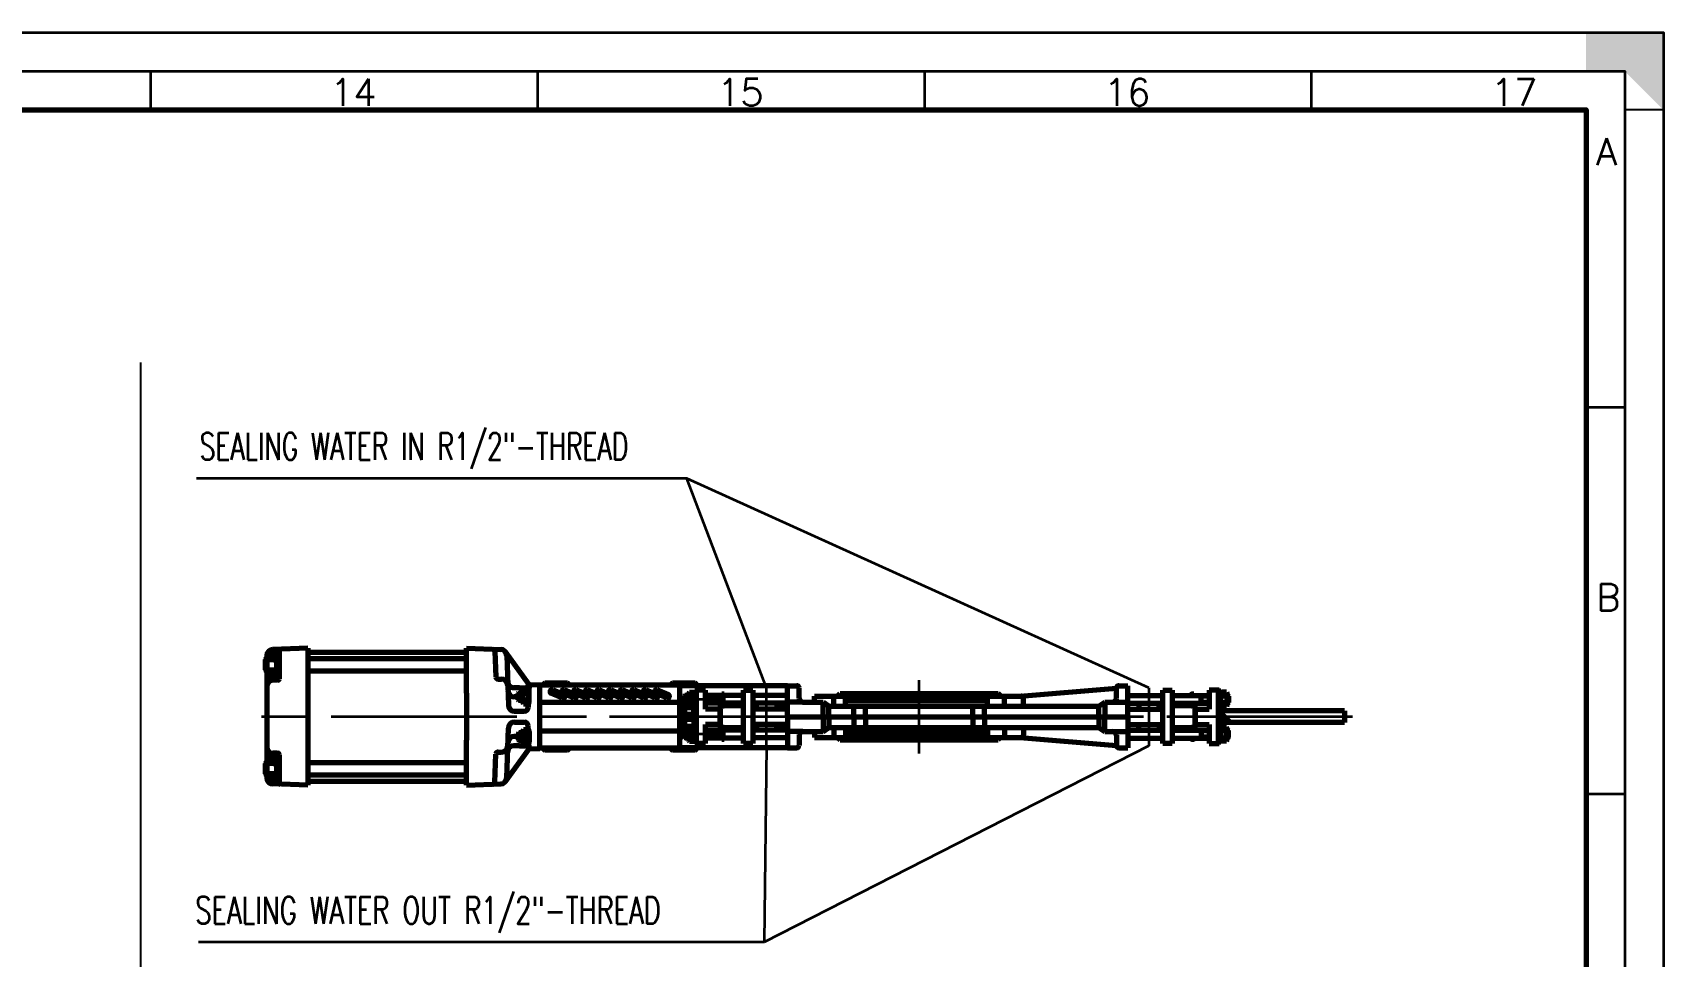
# Model space of a CAD drawing. Extents: x 68 to 8478, y -14 to 5926.
# Drawn here: x 6371 to 8478, y 4732 to 5926 of the extents above; entities that cross this region are included whole.
import ezdxf

# ---------------------------------------------------------------- set-up
doc = ezdxf.new("R2010")
doc.units = 0
doc.header["$LTSCALE"] = 10
doc.linetypes.add('ACAD_ISO08W100', pattern=[36, 24, -3, 6, -3])
doc.layers.add('10', color=3, linetype='CONTINUOUS')
doc.layers.add('AHL-CON-50', color=2, linetype='CONTINUOUS')
for name, color, linetype, lineweight in [('dim', 3, 'CONTINUOUS', 15), ('M_EQUIP_E3', 3, 'CONTINUOUS', 35), ('M_EQUIP_E5', 2, 'CONTINUOUS', 50), ('M_EQUIP_E7', 7, 'CONTINUOUS', 70)]:
    doc.layers.add(name, color=color, linetype=linetype, lineweight=lineweight)
doc.styles.add('S', font='simplex.shx', dxfattribs={"width": 0.8})
doc.styles.add('SIMPLEX', font='simplex')

# ---------------------------------------------------------------- blocks, each defined once
blk = doc.blocks.new('A$C0F477D11')
at = {"layer": '10', "color": 3, "linetype": 'Continuous', "lineweight": 35}
for p, q in [((645.5, 589), (645.5, 584)), ((695.5, 589), (695.5, 584)), ((745.5, 589), (745.5, 584)), ((795.5, 589), (795.5, 584)), ((836, 545.5), (831, 545.5)), ((836, 495.5), (831, 495.5))]:
    blk.add_line(p, q, dxfattribs=at)
at = {"layer": '10', "linetype": 'Continuous'}
blk.add_line((841, 584), (836, 584), dxfattribs=at)
at = {"layer": '10', "color": 3, "linetype": 'Continuous', "lineweight": 35}
for points in [[(841, 0), (0, 0), (0, 594), (841, 594)], [(836, 5), (15, 5), (15, 589), (836, 589)]]:
    blk.add_lwpolyline(points, close=True, dxfattribs=at)
at = {"layer": '10', "color": 7, "linetype": 'Continuous', "lineweight": 70}
blk.add_lwpolyline([(831, 10), (20, 10), (20, 584), (831, 584)], close=True, dxfattribs=at)
at = {"layer": '10', "linetype": 'Continuous'}
for points in [[(841, 594), (831, 594), (836, 589), (831, 589)], [(836, 589), (831, 589), (841, 584), (841, 594)], [(841, 584), (841, 594), (836, 584), (841, 584)], [(836, 584), (841, 584), (836, 589), (836, 584)]]:
    blk.add_solid(points, dxfattribs=at)
at = {"layer": '10', "color": 3, "linetype": 'Continuous', "lineweight": 35, "style": 'S'}
for s, p in [('14', (668.71, 584.51)), ('15', (718.71, 584.51)), ('16', (768.71, 584.51)), ('17', (818.71, 584.51)), ('A', (832.3, 576.83)), ('B', (832.3, 519.21))]:
    blk.add_text(s, height=3.5, dxfattribs=at).set_placement(p)

msp = doc.modelspace()

# ---------------------------------------------------------------- linework, layer by layer
at = {"layer": 'AHL-CON-50', "linetype": 'Continuous'}
msp.add_line((6510, 5500), (6510, 3950), dxfattribs=at)
at = {"layer": 'M_EQUIP_E3', "color": 3, "linetype": 'Continuous', "lineweight": 35}
for p, q in [((7216.2, 5350), (6582.5, 5350)), ((7813.2, 5079.2), (7216.2, 5350)), ((7319.2, 5079.2), (7216.2, 5350)), ((7319.2, 5004.2), (7316.2, 4750)), ((7813.2, 5004.2), (7316.2, 4750)), ((7316.2, 4750), (6584.8, 4750))]:
    msp.add_line(p, q, dxfattribs=at)
at = {"layer": 'M_EQUIP_E3', "linetype": 'ACAD_ISO08W100', "lineweight": 35}
for p, q in [((7319.2, 5004.2), (7319.2, 5079.2)), ((7516.2, 4994.3), (7516.2, 5089.1)), ((7813.2, 5079.2), (7813.2, 5004.2)), ((7266, 5064.2), (7203.9, 5064.2)), ((8076.3, 5041.7), (6648.9, 5041.7)), ((7266, 5019.2), (7203.9, 5019.2))]:
    msp.add_line(p, q, dxfattribs=at)
at = {"layer": 'M_EQUIP_E5', "linetype": 'Continuous', "lineweight": 70}
for p, q in [((6674.8, 5122.8), (6673.2, 5120)), ((6674, 5121.4), (6674.8, 5122.8)), ((6684.6, 5122.8), (6674.8, 5122.8)), ((6674.8, 5122.8), (6684.6, 5122.8)), ((6726.2, 5130.3), (6680.9, 5128.7)), ((6686.2, 5120), (6684.6, 5122.8)), ((6684.6, 5122.8), (6685.4, 5121.4)), ((6689.2, 5127), (6689.2, 5090.9)), ((6726.2, 5130.3), (6726.2, 5082.3)), ((6726.2, 5125.3), (6931.3, 5125.3)), ((6931.3, 5072.3), (6931.3, 5130.3)), ((6931.3, 5130.3), (6975.6, 5128.7)), ((6968.1, 5126.2), (6969.2, 5093.3)), ((7012.1, 5083.3), (6981.8, 5125.4)), ((6672.5, 5116.9), (6671.2, 5115.7)), ((6671.2, 5115.7), (6671.2, 5108.9)), ((6671.2, 5108.9), (6671.2, 5102.2)), ((6671.2, 5102.2), (6672.5, 5100.9)), ((6673.2, 5116.9), (6672.5, 5116.9)), ((6672.5, 5116.9), (6672.5, 5108.9)), ((6672.5, 5108.9), (6672.5, 5116.9)), ((6672.5, 5100.9), (6672.5, 5108.9)), ((6672.5, 5108.9), (6672.5, 5100.9)), ((6672.5, 5100.9), (6673.2, 5100.9)), ((6673.2, 5120.7), (6673.2, 4962.8)), ((6684.6, 5115.9), (6674.8, 5115.9)), ((6674.8, 5115.9), (6684.6, 5115.9)), ((6686.2, 5108.9), (6686.2, 5120)), ((6686.2, 5097.9), (6686.2, 5108.9)), ((6726.2, 5116.9), (6931.3, 5116.9)), ((6726.2, 5100.9), (6931.3, 5100.9)), ((6983.3, 5121), (6985.5, 5056.5)), ((6673.2, 5097.9), (6674.8, 5095.1)), ((6674.8, 5095.1), (6684.6, 5095.1)), ((6687.2, 5088.9), (6681.2, 5088.9)), ((6684.6, 5095.1), (6686.2, 5097.9)), ((6726.2, 5082.3), (6726.2, 5001.3)), ((6972.2, 5090.4), (6976.6, 5090.4)), ((7000, 5079.3), (6992.5, 5079.3)), ((7000, 5079.3), (7007.2, 5079.3)), ((7012.2, 5083.3), (7011.2, 5053.6)), ((7012.1, 5083.3), (7026.2, 5082.8)), ((7026.2, 5000.7), (7026.2, 5082.8)), ((7206.9, 5082.4), (7026.2, 5082.4)), ((7031.2, 5083.5), (7031.2, 5082.5)), ((7061.7, 5085), (7032.7, 5085)), ((7063.2, 5083.5), (7063.2, 5082.5)), ((7196.2, 5083.5), (7196.2, 5082.5)), ((7226.7, 5085), (7197.7, 5085)), ((7206.9, 5001), (7206.9, 5082.4)), ((7256.2, 5081.7), (7206.9, 5081.7)), ((7346.2, 5081.7), (7206.9, 5081.7)), ((7228.2, 5083.5), (7228.2, 5081.8)), ((7346.2, 5041.7), (7346.2, 5081.7)), ((7346.2, 5081.7), (7358.2, 5081.7)), ((7774.2, 5081.7), (7786.2, 5081.7)), ((7786.2, 5041.7), (7786.2, 5081.7)), ((6931.3, 5072.3), (6931.3, 5011.3)), ((6998.2, 5067.3), (6992.9, 5067.3)), ((6998.2, 5071.8), (6999.1, 5072.8)), ((6998.2, 5071.8), (7004.2, 5071.8)), ((6998.2, 5063.7), (6998.2, 5071.8)), ((6998.2, 5063.7), (7004.2, 5063.7)), ((6999.1, 5062.8), (6998.2, 5063.7)), ((7004.2, 5072.8), (6999.1, 5072.8)), ((6999.1, 5072.8), (6999.1, 5062.8)), ((7004.2, 5062.8), (6999.1, 5062.8)), ((7004.2, 5060.8), (7004.2, 5074.7)), ((7011.4, 5077), (7005, 5077)), ((7005, 5072.4), (7011.4, 5072.4)), ((7011.4, 5063.1), (7005, 5063.1)), ((7005, 5058.5), (7011.4, 5058.5)), ((7012.2, 5060.8), (7012.2, 5074.7)), ((7206.9, 5060.2), (7026.2, 5060.2)), ((7055.1, 5065.8), (7040.9, 5071.9)), ((7057.1, 5070.4), (7042.9, 5076.5)), ((7070.1, 5065.8), (7055.9, 5071.9)), ((7072.1, 5070.4), (7057.9, 5076.5)), ((7085.1, 5065.8), (7070.9, 5071.9)), ((7087.1, 5070.4), (7072.9, 5076.5)), ((7100.1, 5065.8), (7085.9, 5071.9)), ((7102.1, 5070.4), (7087.9, 5076.5)), ((7115.1, 5065.8), (7100.9, 5071.9)), ((7117.1, 5070.4), (7102.9, 5076.5)), ((7130.1, 5065.8), (7115.9, 5071.9)), ((7132.1, 5070.4), (7117.9, 5076.5)), ((7145.1, 5065.8), (7130.9, 5071.9)), ((7147.1, 5070.4), (7132.9, 5076.5)), ((7160.1, 5065.8), (7145.9, 5071.9)), ((7162.1, 5070.4), (7147.9, 5076.5)), ((7175.1, 5065.8), (7160.9, 5071.9)), ((7177.1, 5070.4), (7162.9, 5076.5)), ((7190.1, 5065.8), (7175.9, 5071.9)), ((7192.1, 5070.4), (7177.9, 5076.5)), ((7213.7, 5060.7), (7206.9, 5060.7)), ((7212.7, 5060.7), (7206.9, 5060.7)), ((7213.6, 5069.2), (7212.7, 5068.3)), ((7212.7, 5068.3), (7218.6, 5068.3)), ((7212.7, 5068.3), (7212.7, 5060.2)), ((7212.7, 5060.2), (7218.6, 5060.2)), ((7212.7, 5060.2), (7213.6, 5059.2)), ((7213.2, 5060.7), (7213.2, 5022.7)), ((7218.6, 5069.2), (7213.6, 5069.2)), ((7213.6, 5059.2), (7213.6, 5069.2)), ((7218.6, 5059.2), (7213.6, 5059.2)), ((7218.6, 5057.3), (7218.6, 5071.2)), ((7219.4, 5073.5), (7225.8, 5073.5)), ((7225.8, 5068.9), (7219.4, 5068.9)), ((7219.4, 5059.6), (7225.8, 5059.6)), ((7226.6, 5053.2), (7226.6, 5075.2)), ((7226.6, 5075.2), (7228.2, 5075.2)), ((7226.6, 5057.3), (7226.6, 5071.2)), ((7228.2, 5076.2), (7228.2, 5007.2)), ((7240.2, 5076.2), (7228.2, 5076.2)), ((7240.2, 5051.7), (7240.2, 5076.2)), ((7289.2, 5069.2), (7240.2, 5069.2)), ((7240.2, 5068.3), (7245.4, 5068.3)), ((7240.2, 5060.2), (7245.4, 5060.2)), ((7289.2, 5059.2), (7240.2, 5059.2)), ((7245.4, 5059.2), (7245.4, 5069.2)), ((7261.2, 5070.7), (7261.2, 5069.2)), ((7264.2, 5070.7), (7261.2, 5070.7)), ((7261.2, 5059.2), (7261.2, 5055.7)), ((7264.2, 5069.2), (7264.2, 5070.7)), ((7264.2, 5055.7), (7264.2, 5059.2)), ((7264.2, 5058.2), (7289.2, 5058.2)), ((7289.2, 5007.2), (7289.2, 5076.2)), ((7289.2, 5076.2), (7301.2, 5076.2)), ((7301.2, 5076.2), (7301.2, 5007.2)), ((7346.2, 5069.2), (7301.2, 5069.2)), ((7346.2, 5059.2), (7301.2, 5059.2)), ((7346.2, 5059.2), (7301.2, 5059.2)), ((7301.2, 5058.2), (7306, 5058.2)), ((7306, 5051.7), (7306, 5059.2)), ((7332.5, 5059.2), (7332.5, 5051.7)), ((7332.5, 5058.2), (7346.2, 5058.2)), ((7366.2, 5060.7), (7346.2, 5060.7)), ((7361.2, 5065.7), (7361.2, 5078.7)), ((7366.2, 5060.7), (7392.2, 5060.7)), ((7381.1, 5068.4), (7421.3, 5068.4)), ((7381.1, 5060.7), (7381.1, 5068.4)), ((7392.2, 5041.7), (7392.2, 5060.7)), ((7392.2, 5060.7), (7399.7, 5055.4)), ((7405.9, 5055.4), (7405.9, 5068.4)), ((7410.9, 5068.4), (7414.2, 5071.7)), ((7414.2, 5071.7), (7618.4, 5071.7)), ((7421.3, 5055.4), (7421.3, 5068.4)), ((7421.3, 5066.7), (7604.6, 5066.7)), ((7421.3, 5062.6), (7604.6, 5062.6)), ((7604.6, 5055.4), (7604.6, 5068.4)), ((7604.6, 5068.4), (7648.2, 5068.4)), ((7621.7, 5068.4), (7618.4, 5071.7)), ((7626.8, 5055.4), (7626.8, 5068.4)), ((7646.9, 5068.4), (7771.2, 5078.7)), ((7651.2, 5055.4), (7651.2, 5065.4)), ((7748.7, 5055.4), (7756.2, 5060.7)), ((7756.2, 5060.7), (7756.2, 5041.7)), ((7756.2, 5060.7), (7766.2, 5060.7)), ((7766.2, 5060.7), (7786.2, 5060.7)), ((7771.2, 5065.7), (7771.2, 5078.7)), ((7800, 5059.2), (7800, 5051.7)), ((7826.5, 5051.7), (7826.5, 5059.2)), ((7831.2, 5007.2), (7831.2, 5076.2)), ((7831.2, 5076.2), (7843.2, 5076.2)), ((7843.2, 5076.2), (7843.2, 5007.2)), ((6993.5, 5048.8), (7006.2, 5048.8)), ((7206.9, 5053.7), (7225.2, 5053.7)), ((7206.9, 5045), (7225.2, 5045)), ((7206.9, 5044.7), (7228.2, 5044.7)), ((7206.9, 5044.7), (7228.6, 5044.7)), ((7206.9, 5038.7), (7228.2, 5038.7)), ((7224.7, 5038.7), (7206.9, 5038.7)), ((7206.9, 5038.7), (7228.6, 5038.7)), ((7206.9, 5038.5), (7225.2, 5038.5)), ((7225.8, 5055), (7219.4, 5055)), ((7220.7, 5053.7), (7220.7, 5055)), ((7225.2, 5045), (7225.2, 5053.7)), ((7225.2, 5038.5), (7225.2, 5029.7)), ((7226.6, 5053.2), (7228.2, 5053.2)), ((7259.2, 5051.7), (7240.2, 5051.7)), ((7259.2, 5055.7), (7259.2, 5052.7)), ((7289.2, 5055.7), (7259.2, 5055.7)), ((7259.2, 5030.7), (7259.2, 5052.7)), ((7259.2, 5051.7), (7259.2, 5031.7)), ((7261.2, 5055.7), (7264.2, 5055.7)), ((7289.2, 5052.7), (7289.2, 5055.7)), ((7346.2, 5051.7), (7301.2, 5051.7)), ((7346.2, 5041.7), (7786.2, 5041.7)), ((7346.2, 5041.7), (7346.2, 5001.7)), ((7392.2, 5041.7), (7392.2, 5022.7)), ((7399.7, 5055.4), (7748.7, 5055.4)), ((7399.7, 5041.7), (7399.7, 5055.4)), ((7399.7, 5041.7), (7399.7, 5028)), ((7431.9, 5041.7), (7431.9, 5055.4)), ((7431.9, 5041.7), (7431.9, 5028)), ((7446.9, 5041.7), (7446.9, 5055.4)), ((7446.9, 5041.7), (7446.9, 5028)), ((7585.7, 5041.7), (7585.7, 5055.4)), ((7585.7, 5041.7), (7585.7, 5028)), ((7600.7, 5041.7), (7600.7, 5055.4)), ((7600.7, 5041.7), (7600.7, 5028)), ((7748.7, 5041.7), (7748.7, 5055.4)), ((7748.7, 5041.7), (7748.7, 5028)), ((7756.2, 5022.7), (7756.2, 5041.7)), ((7786.2, 5051.7), (7831.2, 5051.7)), ((7786.2, 5041.7), (7786.2, 5001.7)), ((7873.2, 5052.7), (7873.2, 5030.7)), ((7873.2, 5031.7), (7873.2, 5051.7)), ((8066.2, 5049.2), (7903.2, 5049.2)), ((7903.2, 5049.2), (7918.2, 5034.2)), ((7903.2, 5034.2), (7910.7, 5041.7)), ((8066.2, 5049.2), (8066.2, 5034.2)), ((6983.3, 4962.5), (6985.5, 5027)), ((6998.2, 5016.3), (6992.9, 5016.3)), ((6993.5, 5034.8), (7006.2, 5034.8)), ((6999.1, 5020.8), (6998.2, 5019.8)), ((6998.2, 5019.8), (7004.2, 5019.8)), ((6998.2, 5019.8), (6998.2, 5011.7)), ((7004.2, 5020.8), (6999.1, 5020.8)), ((6999.1, 5010.8), (6999.1, 5020.8)), ((7004.2, 5022.7), (7004.2, 5008.8)), ((7005, 5025), (7011.4, 5025)), ((7011.4, 5020.4), (7005, 5020.4)), ((7012.2, 5000.3), (7011.2, 5029.9)), ((7012.2, 5022.7), (7012.2, 5008.8)), ((7206.9, 5023.2), (7026.2, 5023.2)), ((7206.9, 5029.7), (7225.2, 5029.7)), ((7213.7, 5022.7), (7206.9, 5022.7)), ((7212.7, 5022.7), (7206.9, 5022.7)), ((7212.7, 5023.3), (7213.6, 5024.2)), ((7212.7, 5015.2), (7212.7, 5023.3)), ((7212.7, 5023.3), (7218.6, 5023.3)), ((7213.6, 5024.2), (7213.6, 5014.2)), ((7218.6, 5024.2), (7213.6, 5024.2)), ((7218.6, 5026.2), (7218.6, 5012.3)), ((7225.8, 5028.5), (7219.4, 5028.5)), ((7219.4, 5023.9), (7225.8, 5023.9)), ((7220.7, 5029.7), (7220.7, 5028.5)), ((7226.6, 5030.2), (7228.2, 5030.2)), ((7226.6, 5030.2), (7226.6, 5008.2)), ((7226.6, 5026.2), (7226.6, 5012.3)), ((7259.2, 5031.7), (7240.2, 5031.7)), ((7240.2, 5007.2), (7240.2, 5031.7)), ((7289.2, 5024.2), (7240.2, 5024.2)), ((7240.2, 5023.3), (7245.4, 5023.3)), ((7245.4, 5024.2), (7245.4, 5014.2)), ((7259.2, 5030.7), (7259.2, 5027.7)), ((7259.2, 5027.7), (7289.2, 5027.7)), ((7261.2, 5027.7), (7261.2, 5024.2)), ((7264.2, 5027.7), (7261.2, 5027.7)), ((7264.2, 5024.2), (7264.2, 5027.7)), ((7264.2, 5025.2), (7289.2, 5025.2)), ((7289.2, 5027.7), (7289.2, 5030.7)), ((7346.2, 5031.7), (7301.2, 5031.7)), ((7301.2, 5025.2), (7306, 5025.2)), ((7346.2, 5024.2), (7301.2, 5024.2)), ((7346.2, 5024.2), (7301.2, 5024.2)), ((7306, 5031.7), (7306, 5024.2)), ((7332.5, 5024.2), (7332.5, 5031.7)), ((7332.5, 5025.2), (7346.2, 5025.2)), ((7366.2, 5022.7), (7346.2, 5022.7)), ((7361.2, 5017.7), (7361.2, 5004.7)), ((7366.2, 5022.7), (7392.2, 5022.7)), ((7381.1, 5022.7), (7381.1, 5015)), ((7392.2, 5022.7), (7399.7, 5028)), ((7399.7, 5028), (7748.7, 5028)), ((7405.9, 5028), (7405.9, 5015)), ((7421.3, 5028), (7421.3, 5015)), ((7421.3, 5020.8), (7604.6, 5020.8)), ((7421.3, 5016.7), (7604.6, 5016.7)), ((7604.6, 5028), (7604.6, 5015)), ((7626.8, 5028), (7626.8, 5015)), ((7651.2, 5028), (7651.2, 5018)), ((7748.7, 5028), (7756.2, 5022.7)), ((7756.2, 5022.7), (7766.2, 5022.7)), ((7766.2, 5022.7), (7786.2, 5022.7)), ((7771.2, 5017.7), (7771.2, 5004.7)), ((7786.2, 5031.7), (7831.2, 5031.7)), ((7800, 5024.2), (7800, 5031.7)), ((7826.5, 5031.7), (7826.5, 5024.2)), ((8066.2, 5034.2), (7903.2, 5034.2)), ((6726.2, 5001.3), (6726.2, 4953.3)), ((6931.3, 4953.3), (6931.3, 5011.3)), ((6972.3, 4996.1), (6976.7, 4996.1)), ((7012.2, 5000.3), (6981.8, 4958.1)), ((7000, 5004.3), (6992.5, 5004.3)), ((6998.2, 5011.7), (7004.2, 5011.7)), ((6998.2, 5011.7), (6999.1, 5010.8)), ((7004.2, 5010.8), (6999.1, 5010.8)), ((7000, 5004.3), (7007.2, 5004.3)), ((7005, 5011.1), (7011.4, 5011.1)), ((7011.4, 5006.5), (7005, 5006.5)), ((7012.1, 5000.3), (7026.2, 5000.8)), ((7206.9, 5001), (7026.2, 5001)), ((7031.2, 5000), (7031.2, 5001)), ((7061.7, 4998.5), (7032.7, 4998.5)), ((7063.2, 5000), (7063.2, 5001)), ((7196.2, 5000), (7196.2, 5001)), ((7226.7, 4998.5), (7197.7, 4998.5)), ((7256.2, 5001.7), (7206.9, 5001.7)), ((7346.2, 5001.7), (7206.9, 5001.7)), ((7212.7, 5015.2), (7218.6, 5015.2)), ((7213.6, 5014.2), (7212.7, 5015.2)), ((7218.6, 5014.2), (7213.6, 5014.2)), ((7225.8, 5014.6), (7219.4, 5014.6)), ((7219.4, 5010), (7225.8, 5010)), ((7226.6, 5008.2), (7228.2, 5008.2)), ((7240.2, 5007.2), (7228.2, 5007.2)), ((7228.2, 5000), (7228.2, 5001.7)), ((7240.2, 5015.2), (7245.4, 5015.2)), ((7289.2, 5014.2), (7240.2, 5014.2)), ((7261.2, 5014.2), (7261.2, 5012.7)), ((7261.2, 5012.7), (7264.2, 5012.7)), ((7264.2, 5012.7), (7264.2, 5014.2)), ((7301.2, 5007.2), (7289.2, 5007.2)), ((7346.2, 5014.3), (7301.2, 5014.3)), ((7346.2, 5001.7), (7358.2, 5001.7)), ((7381.1, 5015), (7421.3, 5015)), ((7410.9, 5015), (7414.2, 5011.7)), ((7414.2, 5011.7), (7618.4, 5011.7)), ((7604.6, 5015), (7648.2, 5015)), ((7621.7, 5015), (7618.4, 5011.7)), ((7646.9, 5015), (7771.2, 5004.7)), ((7774.2, 5001.7), (7786.2, 5001.7)), ((7843.2, 5007.2), (7831.2, 5007.2)), ((6672.5, 4982.6), (6671.2, 4981.3)), ((6671.2, 4981.3), (6671.2, 4974.6)), ((6671.2, 4974.6), (6671.2, 4967.9)), ((6673.2, 4982.6), (6672.5, 4982.6)), ((6672.5, 4974.6), (6672.5, 4982.6)), ((6672.5, 4982.6), (6672.5, 4974.6)), ((6672.5, 4974.6), (6672.5, 4966.6)), ((6672.5, 4966.6), (6672.5, 4974.6)), ((6674.8, 4988.4), (6673.2, 4985.7)), ((6674, 4987.1), (6674.8, 4988.4)), ((6674.8, 4988.4), (6684.6, 4988.4)), ((6684.6, 4988.4), (6674.8, 4988.4)), ((6674.8, 4981.5), (6684.6, 4981.5)), ((6684.6, 4981.5), (6674.8, 4981.5)), ((6687.2, 4994.6), (6681.2, 4994.6)), ((6684.6, 4988.4), (6685.4, 4987.1)), ((6686.2, 4985.7), (6684.6, 4988.4)), ((6686.2, 4974.6), (6686.2, 4985.7)), ((6686.2, 4963.5), (6686.2, 4974.6)), ((6689.2, 4992.6), (6689.2, 4956.5)), ((6726.2, 4982.6), (6931.3, 4982.6)), ((6968.1, 4957.3), (6969.3, 4993.2)), ((6671.2, 4967.9), (6672.5, 4966.6)), ((6672.5, 4966.6), (6673.2, 4966.6)), ((6673.2, 4963.5), (6674.8, 4960.7)), ((6674.8, 4960.7), (6684.6, 4960.7)), ((6726.2, 4953.3), (6680.9, 4954.8)), ((6684.6, 4960.7), (6686.2, 4963.5)), ((6726.2, 4966.6), (6931.3, 4966.6)), ((6726.2, 4958.3), (6931.3, 4958.3)), ((6931.3, 4953.3), (6975.6, 4954.8))]:
    msp.add_line(p, q, dxfattribs=at)
for points in [[(6689.2, 5108.9), (6689.2, 5123.9), (6686.2, 5123.9), (6686.2, 5108.9), (6686.2, 5093.9), (6689.2, 5093.9)], [(6689.2, 4974.6), (6689.2, 4989.6), (6686.2, 4989.6), (6686.2, 4974.6), (6686.2, 4959.6), (6689.2, 4959.6)]]:
    msp.add_lwpolyline(points, close=True, dxfattribs=at)
for points in [[(6686.2, 5108.9, -0.143534), (6684.6, 5102), (6674.8, 5102), (6684.6, 5102, -0.28521), (6685.4, 5096.5), (6684.6, 5095.1), (6674.8, 5095.1), (6674, 5096.5, -0.28521), (6674.8, 5102, -0.11397), (6673.2, 5107.5)], [(6686.2, 4974.6, -0.143534), (6684.6, 4967.7), (6674.8, 4967.7), (6684.6, 4967.7, -0.28521), (6685.4, 4962.1), (6684.6, 4960.7), (6674.8, 4960.7), (6674, 4962.1, -0.28521), (6674.8, 4967.7, -0.11397), (6673.2, 4973.1)]]:
    msp.add_lwpolyline(points, format="xyb", dxfattribs=at)
for points in [[(7786.2, 5069.2), (7831.2, 5069.2)], [(7786.2, 5059.2), (7831.2, 5059.2)], [(7843.2, 5069.2), (7891.3, 5069.2)], [(7843.2, 5059.2), (7891.3, 5059.2)], [(7871.2, 5070.7), (7868.2, 5070.7), (7868.2, 5069.2)], [(7868.2, 5059.2), (7868.2, 5055.7), (7871.2, 5055.7), (7871.2, 5059.2)], [(7871.2, 5069.2), (7871.2, 5070.7)], [(7880.7, 5059.2), (7880.7, 5069.2)], [(7891.3, 5068.3), (7880.7, 5068.3)], [(7891.3, 5060.1), (7880.7, 5060.1)], [(7891.3, 5076.2), (7891.3, 5051.7)], [(7904.2, 5076.2), (7891.3, 5076.2)], [(7903.2, 5007.2), (7903.2, 5076.2)], [(7904.2, 5049.2), (7904.2, 5076.2)], [(7904.2, 5053.7), (7906.3, 5053.7), (7906.3, 5074.7)], [(7904.2, 5074.7), (7904.2, 5053.7)], [(7906.3, 5074.7), (7904.2, 5074.7)], [(7907.1, 5068.8), (7906.3, 5070.3), (7906.3, 5072), (7907.1, 5073.4)], [(7906.3, 5057.3), (7906.3, 5071.1)], [(7907.1, 5059.6), (7906.3, 5062.6), (7906.3, 5065.8), (7907.1, 5068.8)], [(7907.1, 5055), (7906.3, 5056.5), (7906.3, 5058.1), (7907.1, 5059.6)], [(7913.4, 5073.4), (7907.1, 5073.4)], [(7907.1, 5068.8), (7913.4, 5068.8)], [(7913.4, 5059.6), (7907.1, 5059.6)], [(7913.4, 5073.4), (7914.1, 5072), (7914.1, 5070.3), (7913.4, 5068.8)], [(7913.4, 5068.8), (7914.1, 5065.8), (7914.1, 5062.6), (7913.4, 5059.6)], [(7913.4, 5059.6), (7914.1, 5058.1), (7914.1, 5056.5), (7913.4, 5055)], [(7914.2, 5057.3), (7914.2, 5071.1)], [(7914.2, 5069.2), (7915.3, 5069.2)], [(7916.2, 5068.3), (7914.2, 5068.3)], [(7916.2, 5060.1), (7914.2, 5060.1)], [(7914.2, 5059.2), (7915.3, 5059.2)], [(7915.3, 5059.2), (7915.3, 5069.2), (7916.2, 5068.3)], [(7916.2, 5060.1), (7915.3, 5059.2)], [(7916.2, 5068.3), (7916.2, 5060.1)], [(7873.2, 5055.7), (7843.2, 5055.7), (7843.2, 5052.7)], [(7873.2, 5052.7), (7873.2, 5055.7)], [(7873.2, 5051.7), (7891.3, 5051.7)], [(7907.1, 5055), (7913.4, 5055)], [(7786.2, 5024.2), (7831.2, 5024.2)], [(7843.2, 5030.7), (7843.2, 5027.7), (7873.2, 5027.7), (7873.2, 5030.7)], [(7843.2, 5024.2), (7891.3, 5024.2)], [(7871.2, 5027.7), (7868.2, 5027.7), (7868.2, 5024.2)], [(7871.2, 5024.2), (7871.2, 5027.7)], [(7873.2, 5031.7), (7891.3, 5031.7)], [(7880.7, 5024.2), (7880.7, 5014.2)], [(7891.3, 5023.3), (7880.7, 5023.3)], [(7891.3, 5031.7), (7891.3, 5007.2)], [(7904.2, 5007.2), (7904.2, 5034.2)], [(7904.2, 5029.7), (7906.3, 5029.7), (7906.3, 5008.7)], [(7904.2, 5008.7), (7904.2, 5029.7)], [(7907.1, 5028.5), (7906.3, 5027), (7906.3, 5025.3), (7907.1, 5023.8)], [(7906.3, 5026.2), (7906.3, 5012.3)], [(7907.1, 5023.8), (7906.3, 5020.8), (7906.3, 5017.7), (7907.1, 5014.6)], [(7907.1, 5028.5), (7913.4, 5028.5)], [(7913.4, 5023.8), (7907.1, 5023.8)], [(7913.4, 5023.8), (7914.1, 5025.3), (7914.1, 5027), (7913.4, 5028.5)], [(7913.4, 5014.6), (7914.1, 5017.7), (7914.1, 5020.8), (7913.4, 5023.8)], [(7914.2, 5026.2), (7914.2, 5012.3)], [(7914.2, 5024.2), (7915.3, 5024.2)], [(7916.2, 5023.3), (7914.2, 5023.3)], [(7915.3, 5024.2), (7915.3, 5014.2)], [(7916.2, 5023.3), (7915.3, 5024.2)], [(7916.2, 5015.2), (7916.2, 5023.3)], [(7786.2, 5014.2), (7831.2, 5014.2)], [(7843.2, 5014.2), (7891.3, 5014.2)], [(7868.2, 5014.2), (7868.2, 5012.7), (7871.2, 5012.7), (7871.2, 5014.2)], [(7891.3, 5015.2), (7880.7, 5015.2)], [(7891.3, 5007.2), (7904.2, 5007.2)], [(7906.3, 5008.7), (7904.2, 5008.7)], [(7907.1, 5014.6), (7906.3, 5013.1), (7906.3, 5011.5), (7907.1, 5010)], [(7907.1, 5014.6), (7913.4, 5014.6)], [(7913.4, 5010), (7907.1, 5010)], [(7913.4, 5010), (7914.1, 5011.5), (7914.1, 5013.1), (7913.4, 5014.6)], [(7916.2, 5015.2), (7914.2, 5015.2)], [(7914.2, 5014.2), (7915.3, 5014.2)], [(7915.3, 5014.2), (7916.2, 5015.2)]]:
    msp.add_lwpolyline(points, dxfattribs=at)
for centre, radius, start, end in [((6681.2, 5120.7), 8, 92, 180), ((6678.9, 5119.3), 5.31, 156.3758, 220.0506), ((6680.6, 5119.3), 5.31, 319.9494, 23.6242), ((6691.2, 5127), 2, 92, 180), ((6965.1, 5126.1), 3, 2, 88), ((6975.3, 5120.7), 8, 2, 88), ((6685.8, 5109.7), 12.6, 150.6599, 183.3322), ((6673.6, 5109.7), 12.6, 356.6678, 29.3401), ((6681.2, 5080.9), 8, 90, 180), ((6687.2, 5090.9), 2, 270, 0), ((6972.2, 5093.4), 3, 182, 270), ((6976.6, 5082.4), 8, 2, 90), ((6992.5, 5087.3), 8, 182, 270), ((7007.2, 5084.3), 5, 270, 348.5028), ((7032.7, 5083.5), 1.5, 90, 180), ((7061.7, 5083.5), 1.5, 0, 90), ((7197.7, 5083.5), 1.5, 90, 180), ((7226.7, 5083.5), 1.5, 0, 90), ((7358.2, 5078.7), 3, 0, 90), ((7774.2, 5078.7), 3, 90, 180), ((6992.9, 5075.3), 8, 182, 270), ((7008, 5074.7), 3.73, 141.7868, 218.2132), ((7018, 5067.8), 13.7, 160.3471, 199.6529), ((7008, 5060.8), 3.73, 141.7868, 218.2132), ((7008.5, 5074.7), 3.73, 321.7868, 38.2132), ((6998.5, 5067.8), 13.7, 340.3471, 19.6529), ((7008.5, 5060.8), 3.73, 321.7868, 38.2132), ((7041.9, 5074.2), 2.5, 66.524, 246.524), ((7056.9, 5074.2), 2.5, 66.524, 246.524), ((7056.1, 5068.1), 2.5, 246.524, 66.524), ((7071.9, 5074.2), 2.5, 66.524, 246.524), ((7071.1, 5068.1), 2.5, 246.524, 66.524), ((7086.9, 5074.2), 2.5, 66.524, 246.524), ((7086.1, 5068.1), 2.5, 246.524, 66.524), ((7101.9, 5074.2), 2.5, 66.524, 246.524), ((7101.1, 5068.1), 2.5, 246.524, 66.524), ((7116.9, 5074.2), 2.5, 66.524, 246.524), ((7116.1, 5068.1), 2.5, 246.524, 66.524), ((7131.9, 5074.2), 2.5, 66.524, 246.524), ((7131.1, 5068.1), 2.5, 246.524, 66.524), ((7146.9, 5074.2), 2.5, 66.524, 246.524), ((7146.1, 5068.1), 2.5, 246.524, 66.524), ((7161.9, 5074.2), 2.5, 66.524, 246.524), ((7161.1, 5068.1), 2.5, 246.524, 66.524), ((7176.9, 5074.2), 2.5, 66.524, 246.524), ((7176.1, 5068.1), 2.5, 246.524, 66.524), ((7191.1, 5068.1), 2.5, 246.524, 66.524), ((7222.4, 5071.2), 3.73, 141.7868, 218.2132), ((7232.4, 5064.2), 13.7, 160.3471, 199.6529), ((7222.4, 5057.3), 3.73, 141.7868, 218.2132), ((7222.9, 5071.2), 3.73, 321.7868, 38.2132), ((7212.9, 5064.2), 13.7, 340.3471, 19.6529), ((7222.9, 5057.3), 3.73, 321.7868, 38.2132), ((7366.2, 5065.7), 5, 180, 270), ((7648.2, 5065.4), 3, 0, 90), ((7766.2, 5065.7), 5, 270, 0), ((6993.5, 5056.8), 8, 182, 270), ((7006.2, 5053.8), 5, 270, 358), ((6992.9, 5008.3), 8, 90, 178), ((6993.5, 5026.8), 8, 90, 178), ((7008, 5022.7), 3.73, 141.7868, 218.2132), ((7018, 5015.8), 13.7, 160.3471, 199.6529), ((7006.2, 5029.8), 5, 2, 90), ((7008.5, 5022.7), 3.73, 321.7868, 38.2132), ((6998.5, 5015.8), 13.7, 340.3471, 19.6529), ((7222.4, 5026.2), 3.73, 141.7868, 218.2132), ((7232.4, 5019.2), 13.7, 160.3471, 199.6529), ((7222.9, 5026.2), 3.73, 321.7868, 38.2132), ((7212.9, 5019.2), 13.7, 340.3471, 19.6529), ((7366.2, 5017.7), 5, 90, 180), ((7648.2, 5018), 3, 270, 0), ((7766.2, 5017.7), 5, 0, 90), ((6681.2, 5002.6), 8, 180, 270), ((6972.3, 4993.1), 3, 90, 178), ((6976.7, 5004.1), 8, 270, 358), ((6992.5, 4996.3), 8, 90, 178), ((7008, 5008.8), 3.73, 141.7868, 218.2132), ((7007.2, 4999.3), 5, 11.4972, 90), ((7008.5, 5008.8), 3.73, 321.7868, 38.2132), ((7032.7, 5000), 1.5, 180, 270), ((7061.7, 5000), 1.5, 270, 0), ((7197.7, 5000), 1.5, 180, 270), ((7222.4, 5012.3), 3.73, 141.7868, 218.2132), ((7222.9, 5012.3), 3.73, 321.7868, 38.2132), ((7226.7, 5000), 1.5, 270, 0), ((7358.2, 5004.7), 3, 270, 0), ((7774.2, 5004.7), 3, 180, 270), ((6685.8, 4975.3), 12.6, 150.6599, 183.3322), ((6678.9, 4984.9), 5.31, 156.3758, 220.0506), ((6680.6, 4984.9), 5.31, 319.9494, 23.6242), ((6673.6, 4975.3), 12.6, 356.6678, 29.3401), ((6687.2, 4992.6), 2, 0, 90), ((6681.2, 4962.8), 8, 180, 268), ((6691.2, 4956.5), 2, 180, 268), ((6965.1, 4957.4), 3, 272, 358), ((6975.3, 4962.8), 8, 272, 358)]:
    msp.add_arc(centre, radius, start, end, dxfattribs=at)

# ---------------------------------------------------------------- block references
at = {"layer": 'dim', "lineweight": 35, "xscale": 10, "yscale": 10, "zscale": 10}
msp.add_blockref('A$C0F477D11', (68.1, -13.5), dxfattribs=at)

# ---------------------------------------------------------------- texts
at = {"layer": 'M_EQUIP_E7', "color": 2, "linetype": 'Continuous', "style": 'SIMPLEX'}
for s, width, p in [('SEALING WATER IN R1/2"-THREAD', 0.680085, (6586.5, 5374)), ('SEALING WATER OUT R1/2"-THREAD', 0.699799, (6580.8, 4774))]:
    msp.add_text(s, height=35, dxfattribs=dict(at, width=width)).set_placement(p)

doc.saveas('drawing.dxf')
